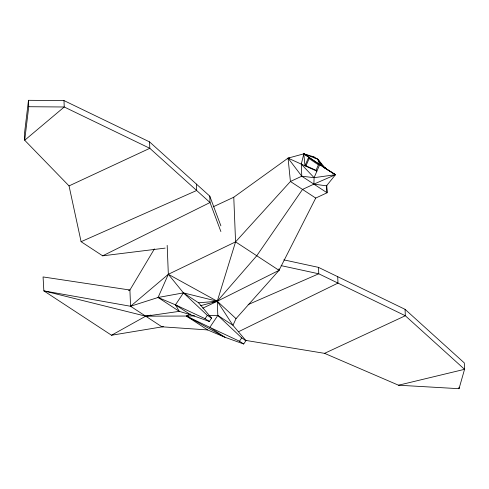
<?xml version="1.0" encoding="UTF-8"?>
<svg xmlns="http://www.w3.org/2000/svg" width="489" height="489" viewBox="0 0 489 489"><rect width="100%" height="100%" fill="white"/><g stroke="black" fill="none" stroke-linecap="round" stroke-linejoin="round"><path stroke-width="0.73" d="M213.18 206.835L233.773 197.22L288.058 158.13L303.822 153.833L313.742 156.828L317.709 159.145L319.696 164.683L314.091 177.678L313.883 184.139L302.532 189.42L256.756 255.753L217.263 301.242L202.868 308.143M220.894 225.863L209.769 196.12L149.555 141.896L63.98 100.581L28.478 100.306L24.45 133.833L24.707 140.251L69.041 185.906L81.095 241.694L102.666 255.833L165.135 248.112M28.478 100.306L28.735 106.718L24.707 140.251L64.236 106.993L63.98 100.581M326.774 185.245L327.074 192.782L301.774 176.205L301.291 164.139L303.822 153.833L317.709 159.145L325.698 168.613L335.454 174.714L326.524 185.832L327.074 192.782L315.723 198.069L279.036 270.35L236.022 318.645L232.966 325.332L245.943 340.65L243.705 343.993L224.977 337.276L207.599 329.922L186.413 316.035L145.698 316.181L43.857 290.888L43.069 276.939L129.909 290.026L154.432 248.877M245.044 340.289L324.555 353.345L398.517 385.21L459.037 388.694L464.55 369.323L464.293 362.911L405.063 309.335L318.504 267.379L283.809 259.855M233.773 197.22L235.57 241.866L217.263 301.242L217.825 315.411L209.842 327.361L186.413 316.035L190.527 314.066M304.959 165.795L308.669 157.195L303.822 153.833L304.959 165.795L306.004 165.789L316.028 170.313L316.89 171.181L288.058 158.13L290.423 181.486L235.57 241.866L168.338 274.292L130.563 306.261L43.857 290.888L111.535 335.24L163.43 326.64M306.004 165.789L309.121 158.564L308.669 157.195L325.931 168.509L324.213 167.269M316.028 170.313L318.382 164.854L319.696 164.683L335.454 174.714L313.883 184.139L326.524 185.832M128.418 290.283L129.909 290.026L130.563 306.261L158.081 297.471L168.338 274.292L167.177 245.374M208.852 315.594L217.825 315.411L232.966 325.332L217.263 301.242L168.338 274.292L183.442 292.88L198.577 302.801L211.56 318.119L209.323 321.462L190.594 314.745L179.274 311.359L175.459 304.83L183.442 292.88L217.263 301.242L236.022 318.645M158.081 297.471L175.459 304.83L205.087 318.687L207.318 315.344L183.442 292.88L158.081 297.471L179.274 311.359L145.698 316.181L111.535 335.24M194.64 315.876L186.413 316.035L224.977 337.276L209.842 327.361L239.469 341.218L241.707 337.875L217.825 315.411M278.974 268.834L279.036 270.35L217.263 301.242L200.459 305.717M102.666 255.833L210.025 202.532L209.769 196.12M238.681 331.646L337.972 283.1L337.716 276.688M69.041 185.906L149.811 148.308L210.025 202.532L220.887 231.566M321.285 164.011L317.709 159.145L322.709 166.657L335.454 174.714L314.091 177.678L301.774 176.205L290.423 181.486L315.723 198.069M324.555 353.345L405.32 315.747L464.55 369.323L398.517 385.21M81.095 241.694L196.664 190.496L196.407 184.084M248.131 304.592L318.761 273.791L405.32 315.747L405.063 309.335M145.698 316.181L150.918 315.087M212.788 302.178L217.263 301.242L198.577 302.801M289.567 158.057L288.058 158.13L301.774 176.205M28.735 106.718L64.236 106.993L149.811 148.308L149.555 141.896M207.599 329.922L161.92 326.805L130.563 306.261M281.114 265.631L318.761 273.791L318.504 267.379M235.57 241.866L279.036 270.35M207.318 315.344L211.56 318.119M241.707 337.875L245.943 340.65M205.087 318.687L209.323 321.462M239.469 341.218L243.705 343.993M175.459 304.83L190.594 314.745M309.121 158.564L318.382 164.854M303.822 153.833L319.696 164.683M324.647 167.745L325.698 168.613M313.742 156.828L314.775 157.898M301.291 164.139L314.091 177.678M458.975 387.27L459.037 388.694"/></g></svg>
